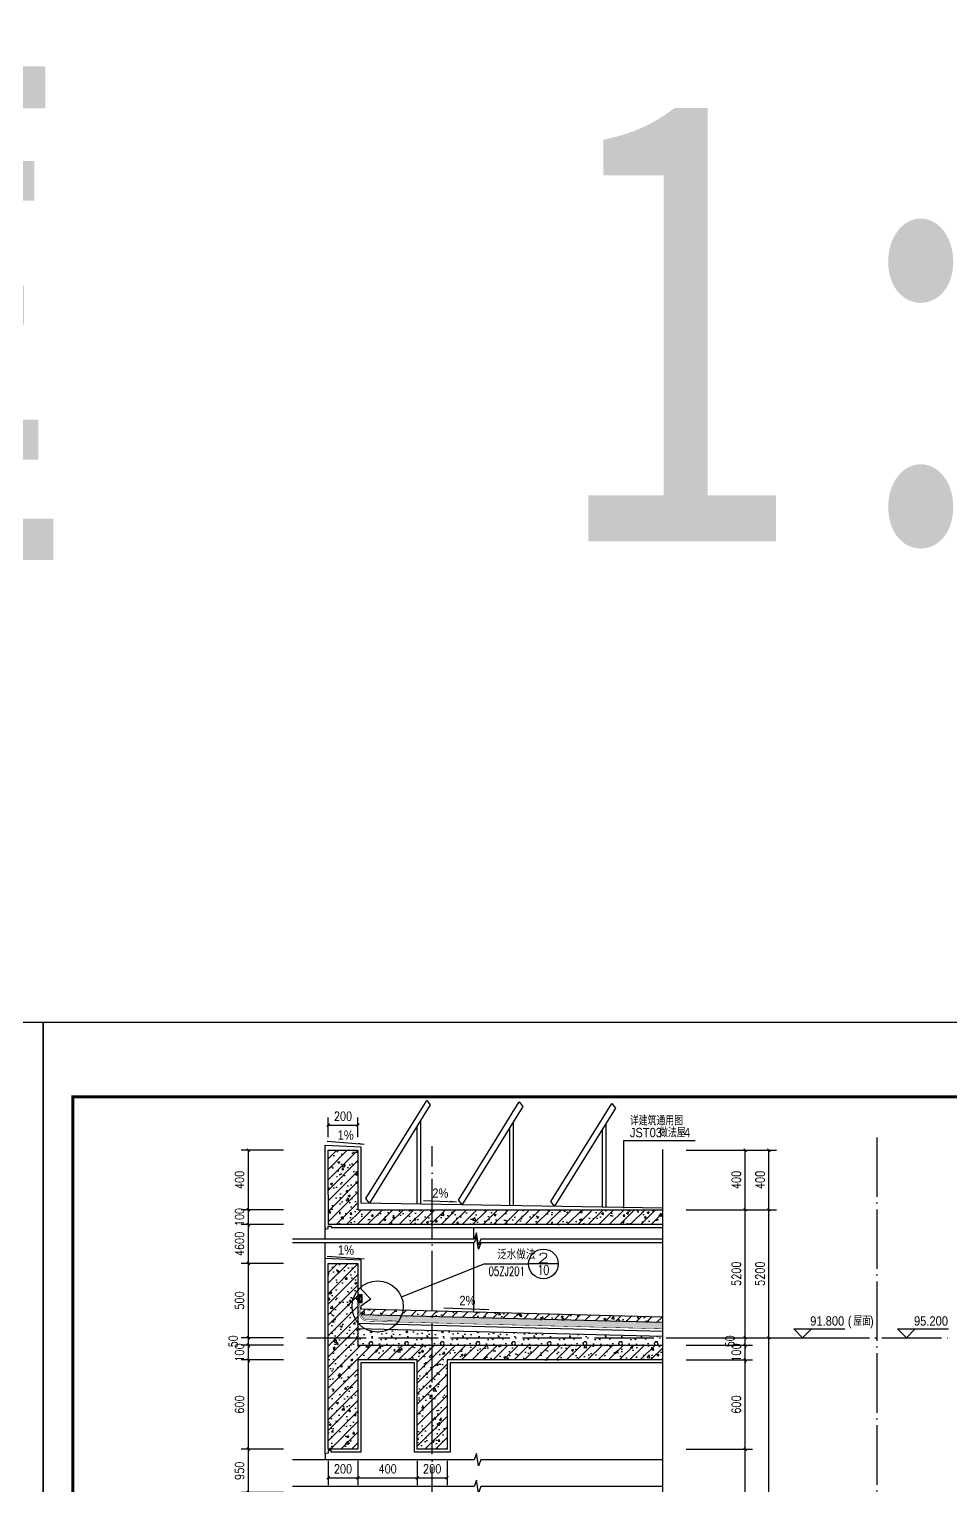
# Model space of a CAD drawing. Extents: x 718358 to 1668613, y -348838 to -159582.
# Drawn here: x 844363 to 850568, y -322968 to -313169 of the extents above; entities that cross this region are included whole.
import ezdxf
from ezdxf.enums import TextEntityAlignment as Align

# ---------------------------------------------------------------- set-up
doc = ezdxf.new("R2010")
doc.units = 0
doc.header["$LTSCALE"] = 1000
doc.linetypes.add('DASH', pattern=[0.35, 0.25, -0.1])
doc.linetypes.add('DOTE', pattern=[2.42, 2, -0.2, 0.02, -0.2])
for name, color, linetype in [('00-楼栋', 2, 'Continuous'), ('建-可见线', 7, 'Continuous'), ('建-图例填充', 251, 'Continuous'), ('建-图框', 4, 'Continuous'), ('建-墙体', 2, 'Continuous'), ('建-尺寸', 73, 'Continuous'), ('建-引出', 3, 'Continuous'), ('建-标高', 3, 'Continuous'), ('建-符号', 3, 'Continuous'), ('建-索引', 3, 'Continuous'), ('建-轮廓线', 7, 'Continuous'), ('建-轴网', 14, 'DOTE'), ('建-阳台', 5, 'Continuous'), ('立面中线', 7, 'Continuous')]:
    doc.layers.add(name, color=color, linetype=linetype)
doc.styles.add('-黑体', font='simhei.ttf', dxfattribs={"width": 0.8})
doc.styles.add('_TCH_DIM', font='gt单线西文.shx', dxfattribs={"width": 0.8, "bigfont": 'gt单线中文.shx'})
doc.styles.add('_TCH_LABEL', font='COMPLEX', dxfattribs={"bigfont": 'GBCBIG'})
doc.styles.add('DIM_FONT', font='SIMPLEX.shx', dxfattribs={"width": 0.8, "bigfont": 'GBCBIG.shx'})
doc.dimstyles.new('DIMN20', dxfattribs={"dimscale": 0.2, "dimtxt": 300, "dimasz": 100, "dimexe": 250, "dimexo": 300, "dimgap": 150, "dimtad": 1, "dimdec": 0, "dimzin": 0, "dimdsep": 46, "dimtxsty": 'DIM_FONT', "dimblk": 'ARCHTICK', "dimcen": 0.09, "dimdle": 1, "dimclrt": 7, "dimazin": 2, "dimtfac": 1, "dimtdec": 0, "dimtix": 1, "dimtmove": 2, "dimatfit": 3, "dimldrblk": 'ARCHTICK', "dimfxl": 1, "dimtolj": 1, "dimtzin": 0, "dimarcsym": 0})
pattern_1 = [(45, (-512.56, 0), (-35.355339, 35.355339), []), (50, (-512.56, 0), (143.452037, -12.550427), [15, -165]), (355, (-512.56, 0), (-27.750267, 150.438427), [12, -132]), (100.4514, (-500.6, -1.05), (115.701876, 137.887908), [12.748038, -140.228422]), (46.1842, (-512.56, 40), (213.44821, -33.103803), [22.5, -247.5]), (96.6356, (-494.77, 37.24), (186.93254, 194.823574), [19.12206, -210.3426]), (351.1842, (-512.56, 40), (186.93239, 194.82372), [18, -198]), (21, (-492.56, 30), (119.38141, -80.523778), [15, -165]), (326, (-492.56, 30), (48.663066, 145.03001), [12, -132]), (71.4514, (-482.61, 23.29), (168.044526, 64.5061), [12.748038, -140.228422]), (37.5, (-512.56, 0), (2.431971, 66.5787708), [0, -130.4, 0, -134, 0, -132.5]), (7.5, (-512.56, 0), (52.6139075, 78.8823424), [0, -76.4, 0, -127.4, 0, -50.5]), (327.5, (-557.16, 0), (106.7644872, -4.5109743), [0, -50, 0, -156, 0, -207]), (317.5, (-577.16, 0), (116.637234, 20.020996), [0, -65, 0, -103.6, 0, -147])]

# ---------------------------------------------------------------- blocks, each defined once
blk = doc.blocks.new('d')
at = {"layer": '建-可见线', "color": 1, "ltscale": 0.0001}
for p in [(463200.5, 75059.6), (463200.5, 75056)]:
    blk.add_line(p, (463148.4, 75057.8), dxfattribs=at)
at = {"layer": '建-可见线', "color": 1}
for points in [[(463190.1, 75036.7), (463190.1, 75031.7), (463220, 75031.7), (463220, 75081.7), (463190.1, 75081.7), (463190.1, 75076.7), (463215, 75076.7), (463215, 75036.7)], [(463200.5, 75063.8), (463202.3, 75063.8), (463202.3, 75051.7), (463200.5, 75051.7)]]:
    blk.add_lwpolyline(points, close=True, dxfattribs=at)
blk.add_lwpolyline([(463198.7, 75049.7, 0.414214), (463203.7, 75044.7), (463212.2, 75044.7), (463212.2, 75039.7), (463190.5, 75039.7), (463190.5, 75044.7), (463190.7, 75044.7, 0.414214), (463193.7, 75047.7), (463193.7, 75065.4, 0.414214), (463190.7, 75068.4), (463190.5, 75068.4), (463190.5, 75073.4), (463212.2, 75073.4), (463212.2, 75068.4), (463203.7, 75068.4, 0.414214), (463198.7, 75063.4)], format="xyb", close=True, dxfattribs=at)
blk = doc.blocks.new('_ArchTick')
at = {"color": 0, "linetype": 'ByBlock', "const_width": 0.4}
blk.add_lwpolyline([(-0.5, -0.5), (0.5, 0.5)], dxfattribs=at)
blk = doc.blocks.new('*D1489')
at = {"layer": 'Defpoints', "color": 0, "transparency": 16777216}
for p in [(848726.5, -322721.5), (849183.2, -322721.5), (848726.5, -324161.9)]:
    blk.add_point(p, dxfattribs=at)
at = {"layer": '建-尺寸', "color": 0, "lineweight": -2, "transparency": 16777216}
for p, q in [((848786.5, -322721.5), (849233.2, -322721.5)), ((849183.2, -324162.1), (849183.2, -322721.3)), ((848786.5, -324161.9), (849233.2, -324161.9))]:
    blk.add_line(p, q, dxfattribs=at)
at = {"layer": '建-尺寸', "color": 0, "lineweight": -2, "transparency": 16777216, "xscale": 20, "yscale": 20, "zscale": 20}
for p, rotation in [((849183.2, -322721.5), 90), ((849183.2, -324161.9), 270)]:
    blk.add_blockref('_ArchTick', p, dxfattribs=dict(at, rotation=rotation))
at = {"layer": '建-尺寸', "color": 7, "transparency": 16777216, "insert": (849123.2, -323441.7), "char_height": 60, "attachment_point": 5, "rotation": 90, "style": 'DIM_FONT'}
blk.add_mtext('\\A1;1440', dxfattribs=at)
blk = doc.blocks.new('*D1490')
at = {"layer": 'Defpoints', "color": 0, "transparency": 16777216}
for p in [(848726.5, -322121.5), (849183.2, -322121.5), (848726.5, -322721.5)]:
    blk.add_point(p, dxfattribs=at)
at = {"layer": '建-尺寸', "color": 0, "lineweight": -2, "transparency": 16777216}
for p, q in [((848786.5, -322121.5), (849233.2, -322121.5)), ((849183.2, -322721.7), (849183.2, -322121.3)), ((848786.5, -322721.5), (849233.2, -322721.5))]:
    blk.add_line(p, q, dxfattribs=at)
at = {"layer": '建-尺寸', "color": 0, "lineweight": -2, "transparency": 16777216, "xscale": 20, "yscale": 20, "zscale": 20}
for p, rotation in [((849183.2, -322121.5), 90), ((849183.2, -322721.5), 270)]:
    blk.add_blockref('_ArchTick', p, dxfattribs=dict(at, rotation=rotation))
at = {"layer": '建-尺寸', "color": 7, "transparency": 16777216, "insert": (849123.2, -322421.5), "char_height": 60, "attachment_point": 5, "rotation": 90, "style": 'DIM_FONT'}
blk.add_mtext('\\A1;600', dxfattribs=at)
blk = doc.blocks.new('*D1491')
at = {"layer": 'Defpoints', "color": 0, "transparency": 16777216}
for p in [(848726.5, -322021.5), (849183.2, -322021.5), (848726.5, -322121.5)]:
    blk.add_point(p, dxfattribs=at)
at = {"layer": '建-尺寸', "color": 0, "lineweight": -2, "transparency": 16777216}
for p, q in [((848786.5, -322021.5), (849233.2, -322021.5)), ((849183.2, -322021.5), (849183.2, -322001.5)), ((849183.2, -322121.5), (849183.2, -322021.5)), ((848786.5, -322121.5), (849233.2, -322121.5)), ((849183.2, -322121.5), (849183.2, -322141.5))]:
    blk.add_line(p, q, dxfattribs=at)
at = {"layer": '建-尺寸', "color": 0, "lineweight": -2, "transparency": 16777216, "xscale": 20, "yscale": 20, "zscale": 20}
for p, rotation in [((849183.2, -322021.5), 270), ((849183.2, -322121.5), 90)]:
    blk.add_blockref('_ArchTick', p, dxfattribs=dict(at, rotation=rotation))
at = {"layer": '建-尺寸', "color": 7, "transparency": 16777216, "insert": (849123.2, -322071.5), "char_height": 60, "attachment_point": 5, "rotation": 90, "style": 'DIM_FONT'}
blk.add_mtext('\\A1;100', dxfattribs=at)
blk = doc.blocks.new('*D1492')
at = {"layer": 'Defpoints', "color": 0, "transparency": 16777216}
for p in [(848726.5, -321971.5), (848726.5, -322021.5), (849183.2, -321971.5)]:
    blk.add_point(p, dxfattribs=at)
at = {"layer": '建-尺寸', "color": 0, "lineweight": -2, "transparency": 16777216}
for p, q in [((848786.5, -321971.5), (849233.2, -321971.5)), ((848786.5, -322021.5), (849233.2, -322021.5)), ((849183.2, -321971.5), (849183.2, -321951.5)), ((849183.2, -322021.5), (849183.2, -321971.5)), ((849183.2, -322021.5), (849183.2, -322041.5))]:
    blk.add_line(p, q, dxfattribs=at)
at = {"layer": '建-尺寸', "color": 0, "lineweight": -2, "transparency": 16777216, "xscale": 20, "yscale": 20, "zscale": 20}
for p, rotation in [((849183.2, -321971.5), 270), ((849183.2, -322021.5), 90)]:
    blk.add_blockref('_ArchTick', p, dxfattribs=dict(at, rotation=rotation))
at = {"layer": '建-尺寸', "color": 7, "transparency": 16777216, "insert": (849080.2, -321996.5), "char_height": 60, "attachment_point": 5, "rotation": 90, "style": 'DIM_FONT'}
blk.add_mtext('\\A1;50', dxfattribs=at)
blk = doc.blocks.new('*D1493')
at = {"layer": 'Defpoints', "color": 0, "transparency": 16777216}
for p in [(848726.5, -321110.4), (849183.2, -321110.4), (848726.5, -321971.5)]:
    blk.add_point(p, dxfattribs=at)
at = {"layer": '建-尺寸', "color": 0, "lineweight": -2, "transparency": 16777216}
for p, q in [((848786.5, -321110.4), (849233.2, -321110.4)), ((849183.2, -321971.7), (849183.2, -321110.2)), ((848786.5, -321971.5), (849233.2, -321971.5))]:
    blk.add_line(p, q, dxfattribs=at)
at = {"layer": '建-尺寸', "color": 0, "lineweight": -2, "transparency": 16777216, "xscale": 20, "yscale": 20, "zscale": 20}
for p, rotation in [((849183.2, -321110.4), 90), ((849183.2, -321971.5), 270)]:
    blk.add_blockref('_ArchTick', p, dxfattribs=dict(at, rotation=rotation))
at = {"layer": '建-尺寸', "color": 7, "transparency": 16777216, "insert": (849123.2, -321541), "char_height": 60, "attachment_point": 5, "rotation": 90, "style": 'DIM_FONT'}
blk.add_mtext('\\A1;5200', dxfattribs=at)
blk = doc.blocks.new('*D1494')
at = {"layer": 'Defpoints', "color": 0, "transparency": 16777216}
for p in [(848726.5, -320710.4), (849183.2, -320710.4), (848726.5, -321110.4)]:
    blk.add_point(p, dxfattribs=at)
at = {"layer": '建-尺寸', "color": 0, "lineweight": -2, "transparency": 16777216}
for p, q in [((848786.5, -320710.4), (849233.2, -320710.4)), ((849183.2, -321110.6), (849183.2, -320710.2)), ((848786.5, -321110.4), (849233.2, -321110.4))]:
    blk.add_line(p, q, dxfattribs=at)
at = {"layer": '建-尺寸', "color": 0, "lineweight": -2, "transparency": 16777216, "xscale": 20, "yscale": 20, "zscale": 20}
for p, rotation in [((849183.2, -320710.4), 90), ((849183.2, -321110.4), 270)]:
    blk.add_blockref('_ArchTick', p, dxfattribs=dict(at, rotation=rotation))
at = {"layer": '建-尺寸', "color": 7, "transparency": 16777216, "insert": (849123.2, -320910.4), "char_height": 60, "attachment_point": 5, "rotation": 90, "style": 'DIM_FONT'}
blk.add_mtext('\\A1;400', dxfattribs=at)
blk = doc.blocks.new('*D1496')
at = {"layer": 'Defpoints', "color": 0, "transparency": 16777216}
for p in [(848726.5, -321971.5), (849343.2, -321971.5), (848726.5, -328761.9)]:
    blk.add_point(p, dxfattribs=at)
at = {"layer": '建-尺寸', "color": 0, "lineweight": -2, "transparency": 16777216}
for p, q in [((848786.5, -321971.5), (849393.2, -321971.5)), ((849343.2, -328762.1), (849343.2, -321971.3)), ((848786.5, -328761.9), (849393.2, -328761.9))]:
    blk.add_line(p, q, dxfattribs=at)
at = {"layer": '建-尺寸', "color": 0, "lineweight": -2, "transparency": 16777216, "xscale": 20, "yscale": 20, "zscale": 20}
for p, rotation in [((849343.2, -321971.5), 90), ((849343.2, -328761.9), 270)]:
    blk.add_blockref('_ArchTick', p, dxfattribs=dict(at, rotation=rotation))
at = {"layer": '建-尺寸', "color": 7, "transparency": 16777216, "insert": (849283.2, -325366.7), "char_height": 60, "attachment_point": 5, "rotation": 90, "style": 'DIM_FONT'}
blk.add_mtext('\\A1;6790', dxfattribs=at)
blk = doc.blocks.new('*D1497')
at = {"layer": 'Defpoints', "color": 0, "transparency": 16777216}
for p in [(848726.5, -321110.4), (849343.2, -321110.4), (848726.5, -321971.5)]:
    blk.add_point(p, dxfattribs=at)
at = {"layer": '建-尺寸', "color": 0, "lineweight": -2, "transparency": 16777216}
for p, q in [((848786.5, -321110.4), (849393.2, -321110.4)), ((849343.2, -321971.7), (849343.2, -321110.2)), ((848786.5, -321971.5), (849393.2, -321971.5))]:
    blk.add_line(p, q, dxfattribs=at)
at = {"layer": '建-尺寸', "color": 0, "lineweight": -2, "transparency": 16777216, "xscale": 20, "yscale": 20, "zscale": 20}
for p, rotation in [((849343.2, -321110.4), 90), ((849343.2, -321971.5), 270)]:
    blk.add_blockref('_ArchTick', p, dxfattribs=dict(at, rotation=rotation))
at = {"layer": '建-尺寸', "color": 7, "transparency": 16777216, "insert": (849283.2, -321541), "char_height": 60, "attachment_point": 5, "rotation": 90, "style": 'DIM_FONT'}
blk.add_mtext('\\A1;5200', dxfattribs=at)
blk = doc.blocks.new('*D1498')
at = {"layer": 'Defpoints', "color": 0, "transparency": 16777216}
for p in [(848726.5, -320710.4), (849343.2, -320710.4), (848726.5, -321110.4)]:
    blk.add_point(p, dxfattribs=at)
at = {"layer": '建-尺寸', "color": 0, "lineweight": -2, "transparency": 16777216}
for p, q in [((848786.5, -320710.4), (849393.2, -320710.4)), ((849343.2, -321110.6), (849343.2, -320710.2)), ((848786.5, -321110.4), (849393.2, -321110.4))]:
    blk.add_line(p, q, dxfattribs=at)
at = {"layer": '建-尺寸', "color": 0, "lineweight": -2, "transparency": 16777216, "xscale": 20, "yscale": 20, "zscale": 20}
for p, rotation in [((849343.2, -320710.4), 90), ((849343.2, -321110.4), 270)]:
    blk.add_blockref('_ArchTick', p, dxfattribs=dict(at, rotation=rotation))
at = {"layer": '建-尺寸', "color": 7, "transparency": 16777216, "insert": (849283.2, -320910.4), "char_height": 60, "attachment_point": 5, "rotation": 90, "style": 'DIM_FONT'}
blk.add_mtext('\\A1;400', dxfattribs=at)
blk = doc.blocks.new('*D1528')
at = {"layer": 'Defpoints', "color": 0, "transparency": 16777216}
for p in [(845839.7, -322721.5), (846136.4, -322721.5), (846136.4, -323012)]:
    blk.add_point(p, dxfattribs=at)
at = {"layer": '建-尺寸', "color": 0, "lineweight": -2, "transparency": 16777216}
for p, q in [((846076.4, -322721.5), (845789.7, -322721.5)), ((845839.7, -323012.2), (845839.7, -322721.3)), ((846076.4, -323012), (845789.7, -323012))]:
    blk.add_line(p, q, dxfattribs=at)
at = {"layer": '建-尺寸', "color": 0, "lineweight": -2, "transparency": 16777216, "xscale": 20, "yscale": 20, "zscale": 20}
for p, rotation in [((845839.7, -322721.5), 90), ((845839.7, -323012), 270)]:
    blk.add_blockref('_ArchTick', p, dxfattribs=dict(at, rotation=rotation))
at = {"layer": '建-尺寸', "color": 7, "transparency": 16777216, "insert": (845779.7, -322866.7), "char_height": 60, "attachment_point": 5, "rotation": 90, "style": 'DIM_FONT'}
blk.add_mtext('\\A1;950', dxfattribs=at)
blk = doc.blocks.new('*D1529')
at = {"layer": 'Defpoints', "color": 0, "transparency": 16777216}
for p in [(845839.7, -322121.5), (846136.4, -322121.5), (846136.4, -322721.5)]:
    blk.add_point(p, dxfattribs=at)
at = {"layer": '建-尺寸', "color": 0, "lineweight": -2, "transparency": 16777216}
for p, q in [((846076.4, -322121.5), (845789.7, -322121.5)), ((845839.7, -322721.7), (845839.7, -322121.3)), ((846076.4, -322721.5), (845789.7, -322721.5))]:
    blk.add_line(p, q, dxfattribs=at)
at = {"layer": '建-尺寸', "color": 0, "lineweight": -2, "transparency": 16777216, "xscale": 20, "yscale": 20, "zscale": 20}
for p, rotation in [((845839.7, -322121.5), 90), ((845839.7, -322721.5), 270)]:
    blk.add_blockref('_ArchTick', p, dxfattribs=dict(at, rotation=rotation))
at = {"layer": '建-尺寸', "color": 7, "transparency": 16777216, "insert": (845779.7, -322421.5), "char_height": 60, "attachment_point": 5, "rotation": 90, "style": 'DIM_FONT'}
blk.add_mtext('\\A1;600', dxfattribs=at)
blk = doc.blocks.new('*D1530')
at = {"layer": 'Defpoints', "color": 0, "transparency": 16777216}
for p in [(845839.7, -322021.5), (846136.4, -322021.5), (846136.4, -322121.5)]:
    blk.add_point(p, dxfattribs=at)
at = {"layer": '建-尺寸', "color": 0, "lineweight": -2, "transparency": 16777216}
for p, q in [((846076.4, -322021.5), (845789.7, -322021.5)), ((845839.7, -322021.5), (845839.7, -322001.5)), ((845839.7, -322121.5), (845839.7, -322021.5)), ((846076.4, -322121.5), (845789.7, -322121.5)), ((845839.7, -322121.5), (845839.7, -322141.5))]:
    blk.add_line(p, q, dxfattribs=at)
at = {"layer": '建-尺寸', "color": 0, "lineweight": -2, "transparency": 16777216, "xscale": 20, "yscale": 20, "zscale": 20}
for p, rotation in [((845839.7, -322021.5), 270), ((845839.7, -322121.5), 90)]:
    blk.add_blockref('_ArchTick', p, dxfattribs=dict(at, rotation=rotation))
at = {"layer": '建-尺寸', "color": 7, "transparency": 16777216, "insert": (845779.7, -322071.5), "char_height": 60, "attachment_point": 5, "rotation": 90, "style": 'DIM_FONT'}
blk.add_mtext('\\A1;100', dxfattribs=at)
blk = doc.blocks.new('*D1531')
at = {"layer": 'Defpoints', "color": 0, "transparency": 16777216}
for p in [(845839.7, -321971.5), (846136.4, -321971.5), (846136.4, -322021.5)]:
    blk.add_point(p, dxfattribs=at)
at = {"layer": '建-尺寸', "color": 0, "lineweight": -2, "transparency": 16777216}
for p, q in [((846076.4, -321971.5), (845789.7, -321971.5)), ((846076.4, -322021.5), (845789.7, -322021.5)), ((845839.7, -321971.5), (845839.7, -321951.5)), ((845839.7, -322021.5), (845839.7, -321971.5)), ((845839.7, -322021.5), (845839.7, -322041.5))]:
    blk.add_line(p, q, dxfattribs=at)
at = {"layer": '建-尺寸', "color": 0, "lineweight": -2, "transparency": 16777216, "xscale": 20, "yscale": 20, "zscale": 20}
for p, rotation in [((845839.7, -321971.5), 270), ((845839.7, -322021.5), 90)]:
    blk.add_blockref('_ArchTick', p, dxfattribs=dict(at, rotation=rotation))
at = {"layer": '建-尺寸', "color": 7, "transparency": 16777216, "insert": (845736.7, -321996.5), "char_height": 60, "attachment_point": 5, "rotation": 90, "style": 'DIM_FONT'}
blk.add_mtext('\\A1;50', dxfattribs=at)
blk = doc.blocks.new('*D1532')
at = {"layer": 'Defpoints', "color": 0, "transparency": 16777216}
for p in [(845839.7, -321471.5), (846136.4, -321471.5), (846136.4, -321971.5)]:
    blk.add_point(p, dxfattribs=at)
at = {"layer": '建-尺寸', "color": 0, "lineweight": -2, "transparency": 16777216}
for p, q in [((846076.4, -321471.5), (845789.7, -321471.5)), ((845839.7, -321971.7), (845839.7, -321471.3)), ((846076.4, -321971.5), (845789.7, -321971.5))]:
    blk.add_line(p, q, dxfattribs=at)
at = {"layer": '建-尺寸', "color": 0, "lineweight": -2, "transparency": 16777216, "xscale": 20, "yscale": 20, "zscale": 20}
for p, rotation in [((845839.7, -321471.5), 90), ((845839.7, -321971.5), 270)]:
    blk.add_blockref('_ArchTick', p, dxfattribs=dict(at, rotation=rotation))
at = {"layer": '建-尺寸', "color": 7, "transparency": 16777216, "insert": (845779.7, -321721.5), "char_height": 60, "attachment_point": 5, "rotation": 90, "style": 'DIM_FONT'}
blk.add_mtext('\\A1;500', dxfattribs=at)
blk = doc.blocks.new('*D1533')
at = {"layer": 'Defpoints', "color": 0, "transparency": 16777216}
for p in [(845839.7, -321210.4), (846136.4, -321210.4), (846136.4, -321471.5)]:
    blk.add_point(p, dxfattribs=at)
at = {"layer": '建-尺寸', "color": 0, "lineweight": -2, "transparency": 16777216}
for p, q in [((846076.4, -321210.4), (845789.7, -321210.4)), ((845839.7, -321471.7), (845839.7, -321210.2)), ((846076.4, -321471.5), (845789.7, -321471.5))]:
    blk.add_line(p, q, dxfattribs=at)
at = {"layer": '建-尺寸', "color": 0, "lineweight": -2, "transparency": 16777216, "xscale": 20, "yscale": 20, "zscale": 20}
for p, rotation in [((845839.7, -321210.4), 90), ((845839.7, -321471.5), 270)]:
    blk.add_blockref('_ArchTick', p, dxfattribs=dict(at, rotation=rotation))
at = {"layer": '建-尺寸', "color": 7, "transparency": 16777216, "insert": (845779.7, -321341), "char_height": 60, "attachment_point": 5, "rotation": 90, "style": 'DIM_FONT'}
blk.add_mtext('\\A1;4600', dxfattribs=at)
blk = doc.blocks.new('*D1534')
at = {"layer": 'Defpoints', "color": 0, "transparency": 16777216}
for p in [(845839.7, -321110.4), (846136.4, -321110.4), (846136.4, -321210.4)]:
    blk.add_point(p, dxfattribs=at)
at = {"layer": '建-尺寸', "color": 0, "lineweight": -2, "transparency": 16777216}
for p, q in [((846076.4, -321110.4), (845789.7, -321110.4)), ((845839.7, -321110.4), (845839.7, -321090.4)), ((845839.7, -321210.4), (845839.7, -321110.4)), ((846076.4, -321210.4), (845789.7, -321210.4)), ((845839.7, -321210.4), (845839.7, -321230.4))]:
    blk.add_line(p, q, dxfattribs=at)
at = {"layer": '建-尺寸', "color": 0, "lineweight": -2, "transparency": 16777216, "xscale": 20, "yscale": 20, "zscale": 20}
for p, rotation in [((845839.7, -321110.4), 270), ((845839.7, -321210.4), 90)]:
    blk.add_blockref('_ArchTick', p, dxfattribs=dict(at, rotation=rotation))
at = {"layer": '建-尺寸', "color": 7, "transparency": 16777216, "insert": (845779.7, -321160.4), "char_height": 60, "attachment_point": 5, "rotation": 90, "style": 'DIM_FONT'}
blk.add_mtext('\\A1;100', dxfattribs=at)
blk = doc.blocks.new('*D1535')
at = {"layer": 'Defpoints', "color": 0, "transparency": 16777216}
for p in [(845839.7, -320710.4), (846136.4, -320710.4), (846136.4, -321110.4)]:
    blk.add_point(p, dxfattribs=at)
at = {"layer": '建-尺寸', "color": 0, "lineweight": -2, "transparency": 16777216}
for p, q in [((846076.4, -320710.4), (845789.7, -320710.4)), ((845839.7, -321110.6), (845839.7, -320710.2)), ((846076.4, -321110.4), (845789.7, -321110.4))]:
    blk.add_line(p, q, dxfattribs=at)
at = {"layer": '建-尺寸', "color": 0, "lineweight": -2, "transparency": 16777216, "xscale": 20, "yscale": 20, "zscale": 20}
for p, rotation in [((845839.7, -320710.4), 90), ((845839.7, -321110.4), 270)]:
    blk.add_blockref('_ArchTick', p, dxfattribs=dict(at, rotation=rotation))
at = {"layer": '建-尺寸', "color": 7, "transparency": 16777216, "insert": (845779.7, -320910.4), "char_height": 60, "attachment_point": 5, "rotation": 90, "style": 'DIM_FONT'}
blk.add_mtext('\\A1;400', dxfattribs=at)
blk = doc.blocks.new('*D1655')
at = {"layer": 'Defpoints', "color": 0, "transparency": 16777216}
for p in [(846376.3, -322738.9), (846576.3, -322738.9), (846576.3, -322914)]:
    blk.add_point(p, dxfattribs=at)
at = {"layer": '建-尺寸', "color": 0, "lineweight": -2, "transparency": 16777216}
for p, q in [((846376.3, -322798.9), (846376.3, -322964)), ((846576.3, -322798.9), (846576.3, -322964)), ((846376.1, -322914), (846576.5, -322914))]:
    blk.add_line(p, q, dxfattribs=at)
at = {"layer": '建-尺寸', "color": 0, "lineweight": -2, "transparency": 16777216, "xscale": 20, "yscale": 20, "zscale": 20, "rotation": 180}
blk.add_blockref('_ArchTick', (846376.3, -322914), dxfattribs=at)
at = {"layer": '建-尺寸', "color": 0, "lineweight": -2, "transparency": 16777216, "xscale": 20, "yscale": 20, "zscale": 20}
blk.add_blockref('_ArchTick', (846576.3, -322914), dxfattribs=at)
at = {"layer": '建-尺寸', "color": 7, "transparency": 16777216, "insert": (846476.3, -322854), "char_height": 60, "attachment_point": 5, "style": 'DIM_FONT'}
blk.add_mtext('\\A1;200', dxfattribs=at)
blk = doc.blocks.new('*D1656')
at = {"layer": 'Defpoints', "color": 0, "transparency": 16777216}
for p in [(846576.3, -322738.9), (846976.3, -322738.9), (846976.3, -322914)]:
    blk.add_point(p, dxfattribs=at)
at = {"layer": '建-尺寸', "color": 0, "lineweight": -2, "transparency": 16777216}
for p, q in [((846576.3, -322798.9), (846576.3, -322964)), ((846976.3, -322798.9), (846976.3, -322964)), ((846576.1, -322914), (846976.5, -322914))]:
    blk.add_line(p, q, dxfattribs=at)
at = {"layer": '建-尺寸', "color": 0, "lineweight": -2, "transparency": 16777216, "xscale": 20, "yscale": 20, "zscale": 20, "rotation": 180}
blk.add_blockref('_ArchTick', (846576.3, -322914), dxfattribs=at)
at = {"layer": '建-尺寸', "color": 0, "lineweight": -2, "transparency": 16777216, "xscale": 20, "yscale": 20, "zscale": 20}
blk.add_blockref('_ArchTick', (846976.3, -322914), dxfattribs=at)
at = {"layer": '建-尺寸', "color": 7, "transparency": 16777216, "insert": (846776.3, -322854), "char_height": 60, "attachment_point": 5, "style": 'DIM_FONT'}
blk.add_mtext('\\A1;400', dxfattribs=at)
blk = doc.blocks.new('*D1657')
at = {"layer": 'Defpoints', "color": 0, "transparency": 16777216}
for p in [(846976.3, -322738.9), (847176.3, -322738.9), (847176.3, -322914)]:
    blk.add_point(p, dxfattribs=at)
at = {"layer": '建-尺寸', "color": 0, "lineweight": -2, "transparency": 16777216}
for p, q in [((846976.3, -322798.9), (846976.3, -322964)), ((847176.3, -322798.9), (847176.3, -322964)), ((846976.1, -322914), (847176.5, -322914))]:
    blk.add_line(p, q, dxfattribs=at)
at = {"layer": '建-尺寸', "color": 0, "lineweight": -2, "transparency": 16777216, "xscale": 20, "yscale": 20, "zscale": 20, "rotation": 180}
blk.add_blockref('_ArchTick', (846976.3, -322914), dxfattribs=at)
at = {"layer": '建-尺寸', "color": 0, "lineweight": -2, "transparency": 16777216, "xscale": 20, "yscale": 20, "zscale": 20}
blk.add_blockref('_ArchTick', (847176.3, -322914), dxfattribs=at)
at = {"layer": '建-尺寸', "color": 7, "transparency": 16777216, "insert": (847076.3, -322854), "char_height": 60, "attachment_point": 5, "style": 'DIM_FONT'}
blk.add_mtext('\\A1;200', dxfattribs=at)
blk = doc.blocks.new('*D2909')
at = {"layer": 'Defpoints', "color": 0, "transparency": 16777216}
for p in [(846576.3, -320541.2), (846376.3, -320681.7), (846576.3, -320681.7)]:
    blk.add_point(p, dxfattribs=at)
at = {"layer": '建-尺寸', "color": 0, "lineweight": -2, "transparency": 16777216}
for p, q in [((846376.1, -320541.2), (846576.5, -320541.2)), ((846376.3, -320621.7), (846376.3, -320491.2)), ((846576.3, -320621.7), (846576.3, -320491.2))]:
    blk.add_line(p, q, dxfattribs=at)
at = {"layer": '建-尺寸', "color": 0, "lineweight": -2, "transparency": 16777216, "xscale": 20, "yscale": 20, "zscale": 20, "rotation": 180}
blk.add_blockref('_ArchTick', (846376.3, -320541.2), dxfattribs=at)
at = {"layer": '建-尺寸', "color": 0, "lineweight": -2, "transparency": 16777216, "xscale": 20, "yscale": 20, "zscale": 20}
blk.add_blockref('_ArchTick', (846576.3, -320541.2), dxfattribs=at)
at = {"layer": '建-尺寸', "color": 7, "transparency": 16777216, "insert": (846476.3, -320481.2), "char_height": 60, "attachment_point": 5, "style": 'DIM_FONT'}
blk.add_mtext('\\A1;200', dxfattribs=at)

msp = doc.modelspace()

# ---------------------------------------------------------------- hatches: boundary and pattern name
at = {"layer": '建-图例填充'}
h = msp.add_hatch(dxfattribs=at)
h.set_pattern_fill('钢筋混凝土', color=256, scale=20, style=0)
h.set_pattern_definition([(45, (-512.56, -153.23), (-35.355339, 35.355339), []), (50, (-512.56, -153.23), (143.452037, -12.550427), [15, -165]), (355, (-512.56, -153.23), (-27.750267, 150.438427), [12, -132]), (100.4514, (-500.6, -154.28), (115.701876, 137.887908), [12.748038, -140.228422]), (46.1842, (-512.56, -113.23), (213.44821, -33.103803), [22.5, -247.5]), (96.6356, (-494.77, -116), (186.93254, 194.823574), [19.12206, -210.3426]), (351.1842, (-512.56, -113.23), (186.93239, 194.82372), [18, -198]), (21, (-492.56, -123.23), (119.38141, -80.523778), [15, -165]), (326, (-492.56, -123.23), (48.663066, 145.03001), [12, -132]), (71.4514, (-482.61, -129.94), (168.044526, 64.5061), [12.748038, -140.228422]), (37.5, (-512.56, -153.23), (2.431971, 66.5787708), [0, -130.4, 0, -134, 0, -132.5]), (7.5, (-512.56, -153.23), (52.6139075, 78.8823424), [0, -76.4, 0, -127.4, 0, -50.5]), (327.5, (-557.16, -153.23), (106.7644872, -4.5109743), [0, -50, 0, -156, 0, -207]), (317.5, (-577.16, -153.23), (116.637234, 20.020996), [0, -65, 0, -103.6, 0, -147])])
h.paths.add_polyline_path([(848626.5, -321210.4), (848626.5, -321110.4), (846576.3, -321110.4), (846576.3, -320710.4), (846376.3, -320710.4), (846376.3, -321010.4), (846376.3, -321210.4)])
h = msp.add_hatch(dxfattribs=at)
h.set_pattern_fill('钢筋混凝土', color=256, scale=20, style=0)
h.set_pattern_definition(pattern_1)
h.paths.add_polyline_path([(846376.3, -322721.5), (846576.3, -322721.5), (846576.3, -322121.5), (846976.3, -322121.5), (846976.3, -322721.5), (847176.3, -322721.5), (847176.3, -322121.5), (848626.5, -322121.5), (848626.5, -322021.5), (846576.3, -322021.5), (846576.3, -321709.5), (846534.6, -321708.1), (846576.3, -321706.6), (846576.3, -321571.5), (846576.3, -321471.5), (846376.3, -321471.5)])
h = msp.add_hatch(dxfattribs=at)
h.set_pattern_fill('钢筋混凝土', color=256, scale=20, style=0)
h.set_pattern_definition(pattern_1)
h.paths.add_polyline_path([(846596.3, -321778.2), (846592.3, -321778.2), (846592.3, -321792.7, 0.122557), (846595.9, -321818.2), (848626.5, -321870.4), (848626.5, -321830.4)])
h = msp.add_hatch(dxfattribs=at)
h.set_pattern_fill('HONEY', color=256, scale=10, style=0)
h.set_pattern_definition([(0, (-512.56, 0), (23.8125, 13.74815), [15.875, -31.75]), (120, (-512.56, 0), (-23.81249716, 13.74815493), [15.875, -31.75]), (60, (-512.56, 0), (2.84e-06, 27.49630493), [-31.75, 15.875])])
h.paths.add_polyline_path([(848626.5, -321911.9), (848626.5, -321870.4), (846595.9, -321818.2, 0.283827), (846641, -321851.4), (846826.2, -321855.6), (846846.1, -321866.1)])
h = msp.add_hatch(dxfattribs=at)
h.set_pattern_fill('加气混凝土', color=256, scale=20, style=0)
h.set_pattern_definition([(0, (-441.76, -73.2), (120, 240), [0, -240]), (0, (-582.16, -105.6), (120, 240), [0, -240]), (0, (-504.16, -108), (120, 240), [0, -240]), (0, (-418.96, -37.2), (120, 240), [0, -240]), (0, (-518.56, -120), (120, 240), [0, -240]), (0, (-394.96, 114), (120, 240), [0, -240]), (0, (-468.16, 94.8), (120, 240), [0, -240]), (0, (-429.76, 64.8), (120, 240), [0, -240]), (0, (-625.36, 60), (120, 240), [0, -240]), (0, (-507.76, 49.2), (120, 240), [0, -240]), (0, (-553.36, -12), (120, 240), [0, -240]), (0, (-550.96, -102), (120, 240), [0, -240]), (0, (-460.96, -111.6), (120, 240), [0, -240]), (0, (-394.96, -6), (120, 240), [0, -240]), (0, (-619.36, -43.2), (120, 240), [0, -240]), (0, (-598.96, -2.4), (120, 240), [0, -240]), (0, (-505.36, -19.2), (120, 240), [0, -240]), (0, (-538.96, -54), (120, 240), [0, -240]), (0, (-558.16, 25.2), (120, 240), [0, -240]), (0, (-528.16, 115.2), (120, 240), [0, -240]), (0, (-609.76, -93.6), (120, 240), [0, -240]), (0, (-477.76, 66), (120, 240), [0, -240]), (0, (-589.36, 69.6), (120, 240), [0, -240]), (0, (-608.56, 100.8), (120, 240), [0, -240]), (130.601294, (-409.702, 38.857), (-599.99999337, 720.00000315), [10.53662, -4414.8444]), (18.434949, (-426.845, 43.43), (599.9999978, 239.9999982), [10.842096, -1507.05116]), (90, (-426.85, 33.14), (120, 240), [10.285714, -469.71426]), (161.565051, (-416.56, 29.714), (-600.000003, 239.9999821), [10.842096, -1507.05116]), (53.130102, (-416.56, 29.714), (120.0000002, 240), [11.42857, -1188.5714]), (135, (-407.42, -92.57), (-120.0000145, 239.999984), [9.697464, -669.12504]), (45, (-421.13, -92.57), (119.999999, 239.999999), [9.697464, -669.12504]), (135, (-414.27, -99.43), (-120.0000145, 239.999984), [9.697464, -669.12504]), (45, (-414.27, -99.43), (119.999999, 239.999999), [9.697464, -669.12504]), (116.56505, (-522.85, 68.57), (-2e-05, 479.999987), [12.77753, -255.5506]), (180, (-528.56, 80), (-120, 240), [13.714286, -226.2857]), (63.43495, (-547.99, 68.57), (1e-06, 480), [12.77753, -255.5506]), (116.56505, (-542.27, 57.14), (-2e-05, 479.999987), [12.77753, -255.5506]), (0, (-542.27, 57.14), (120, 240), [13.714286, -226.2857]), (63.43495, (-528.56, 57.14), (1e-06, 480), [12.77753, -255.5506]), (107.102728, (-432.56, -12.571), (-359.99998624, 1200.00000194), [15.54454, -6513.161]), (143.972626, (-437.131, 2.286), (-2279.9999711, 1679.9999981), [15.54454, -3248.808]), (180, (-449.7, 11.43), (-120, 240), [14.85714, -225.14284]), (36.0273733, (-477.131, 2.286), (2279.99998315, 1679.9999819), [15.54454, -3248.808]), (71.565051, (-481.702, -11.43), (360.0000018, 1199.999998), [14.456126, -1503.43712]), (107.102728, (-477.131, -26.286), (-359.99998624, 1200.00000194), [15.54454, -6513.161]), (143.972626, (-464.56, -35.429), (-2279.9999711, 1679.9999981), [15.54454, -3248.808]), (0, (-464.56, -35.43), (120, 240), [14.85714, -225.14284]), (36.0273733, (-449.702, -35.429), (2279.99998315, 1679.9999819), [15.54454, -3248.808]), (71.565051, (-437.13, -26.286), (360.0000018, 1199.999998), [14.456126, -1503.43712]), (150.255118, (-430.274, 99.43), (-360.0000009, 239.999997), [9.21401, -1925.72784]), (90, (-438.27, 94.86), (120, 240), [9.14286, -470.8571]), (29.7448813, (-438.274, 94.857), (360.0000002, 239.9999989), [9.21401, -1925.72784]), (116.56505, (-486.27, -70.86), (-2e-05, 479.999987), [12.77753, -255.5506]), (168.690067, (-491.988, -59.429), (-1080.0000008, 239.999994), [11.6549, -2435.8742]), (41.1859251, (-512.56, -65.143), (2999.99998182, 2639.99997692), [12.14874, -5090.3208]), (90, (-512.56, -76.57), (120, 240), [11.42857, -468.5714]), (138.814074, (-503.417, -84.571), (-2999.99994668, 2640.00001681), [12.14874, -5090.3208]), (16.6992442, (-503.417, -84.571), (3959.9999702, 1199.99998743), [11.93178, -4999.415]), (60.9453959, (-491.988, -81.143), (119.99999968, 239.99999788), [11.766434, -4930.1358]), (109.983106, (-586.845, 29.714), (-600.00000226, 1679.99999555), [13.3768, -5604.879]), (155.556045, (-591.417, 42.286), (-1560.00000595, 719.99998504), [13.809194, -5786.0526]), (24.4439547, (-616.56, 42.286), (1560.00000078, 719.99999654), [13.809194, -5786.0526]), (70.0168934, (-621.131, 29.714), (600.00000181, 1679.99999583), [13.3768, -5604.879]), (109.983106, (-616.56, 17.143), (-600.00000226, 1679.99999555), [13.3768, -5604.879]), (160.016893, (-603.988, 12.571), (-600.00000035, 239.99998907), [13.3768, -2795.751]), (19.9831065, (-603.988, 12.571), (599.9999967, 239.9999996), [13.3768, -2795.751]), (70.0168934, (-591.417, 17.143), (600.00000181, 1679.99999583), [13.3768, -5604.879]), (122.005383, (-497.702, 8), (-120.0000161, 239.99998775), [10.78169, -2253.3736]), (18.434949, (-513.702, 13.714), (599.9999978, 239.9999982), [10.842096, -1507.05116]), (90, (-513.7, 3.43), (120, 240), [10.285714, -469.71426]), (161.565051, (-503.417, 0), (-600.000003, 239.9999821), [10.842096, -1507.05116]), (54.4623222, (-503.417, 0), (839.99999878, 1199.9999982), [9.83123, -4119.2846]), (116.56505, (-567.42, -50.29), (-2e-05, 479.999987), [12.77753, -255.5506]), (180, (-573.13, -38.86), (-120, 240), [12.57143, -227.42856]), (59.0362434, (-592.56, -50.286), (120.0000004, 239.99999884), [13.32789, -2785.5288]), (120.963756, (-585.702, -61.714), (-120.0000164, 239.999989), [13.32789, -2785.5288]), (0, (-585.7, -61.71), (120, 240), [12.57143, -227.42856]), (63.43495, (-573.13, -61.71), (1e-06, 480), [12.77753, -255.5506])])
h.paths.add_polyline_path([(848626.5, -322021.5), (848626.5, -321964.1), (846576.3, -321911.3), (846576.3, -322021.5)])
at = {"layer": '建-符号'}
for points in [[(846617.5, -320668.6), (846577.6, -320665.6), (846578, -320660.3)], [(847239.2, -321057.1), (847199.2, -321055.5), (847199.4, -321050.2)], [(846619.1, -321441.7), (846579.3, -321438.7), (846579.6, -321433.4)], [(847456.7, -321782.7), (847416.7, -321781.2), (847416.9, -321775.9)]]:
    msp.add_hatch(color=256, dxfattribs=at).paths.add_polyline_path(points)

# ---------------------------------------------------------------- linework, layer by layer
at = {"layer": '建-可见线', "color": 1}
for p, q in [((848626.5, -321870.4), (846595.9, -321818.2)), ((848626.5, -321929.2), (846576.3, -321876.5)), ((848626.5, -321964.1), (846576.3, -321911.3))]:
    msp.add_line(p, q, dxfattribs=at)
at = {"layer": '建-可见线'}
for points in [[(846356.3, -321242), (846356.3, -320676.4), (846596.3, -320687.6), (846596.3, -321065.4), (848626.5, -321098.5)], [(846356.3, -321230.4), (846356.3, -321242), (846376.3, -321236.9), (846376.3, -321230.4), (846376.3, -321220.4), (846396.3, -321220.4), (846396.3, -321230.4), (848626.5, -321230.4)], [(848626.5, -322141.5), (847196.3, -322141.5), (847196.3, -322741.5), (846956.3, -322741.5), (846956.3, -322141.5), (846596.3, -322141.5), (846596.3, -322741.5), (846396.3, -322741.5), (846396.3, -322731.5), (846376.3, -322731.5), (846376.3, -322741.5), (846376.3, -322748), (846356.3, -322753.2), (846356.3, -321437.5), (846596.3, -321448.7), (846596.3, -321643.2)], [(846596.3, -321643.2), (846664.3, -321713.2), (846596.3, -321759.7)], [(846596.3, -321759.7), (846596.3, -321778.2), (848626.5, -321830.4)]]:
    msp.add_lwpolyline(points, dxfattribs=at)
at = {"layer": '建-可见线', "color": 1, "linetype": 'DASH', "ltscale": 0.1, "const_width": 3, "elevation": 0}
for points in [[(846584.3, -321675.1), (846584.3, -321741.2), (846592.3, -321777.7), (846592.3, -321792.7, 0.421029), (846641, -321851.4), (846826.2, -321855.6), (846846.1, -321866.1), (848626.5, -321911.9)], [(846584.3, -321773), (846584.3, -321792.7, 0.425737), (846641, -321860.7), (846834.3, -321865.8)]]:
    msp.add_lwpolyline(points, format="xyb", dxfattribs=at)
at = {"layer": '建-图框'}
for points in [[(832578.5, -319851.3), (832578.5, -336671.3), (844458.5, -336671.3), (844458.5, -319851.3)], [(844458.5, -319851.3), (844458.5, -336671.3), (856338.5, -336671.3), (856338.5, -319851.3)]]:
    msp.add_lwpolyline(points, close=True, dxfattribs=at)
at = {"layer": '建-图框', "const_width": 20}
msp.add_lwpolyline([(844658.5, -320351.3), (844658.5, -336471.3), (856138.5, -336471.3), (856138.5, -320351.3)], close=True, dxfattribs=at)
at = {"layer": '建-墙体'}
for p, q in [((846376.3, -321010.4), (846376.3, -320710.4)), ((846376.3, -321010.4), (846376.3, -321210.4)), ((848626.5, -321210.4), (846376.3, -321210.4)), ((846376.3, -321971.5), (846376.3, -321471.5)), ((846376.3, -321471.5), (846576.3, -321471.5)), ((846576.3, -321471.5), (846576.3, -322021.5)), ((846576.3, -321571.5), (846576.3, -322021.5)), ((846576.3, -322021.5), (848626.5, -322021.5))]:
    msp.add_line(p, q, dxfattribs=at)
for points in [[(846376.3, -320710.4), (846576.3, -320710.4), (846576.3, -320710.4), (846576.3, -321110.4), (848626.5, -321110.4)], [(848626.5, -322121.5), (847176.3, -322121.5), (847176.3, -322721.5), (846976.3, -322721.5), (846976.3, -322121.5), (846576.3, -322121.5), (846576.3, -322721.5), (846376.3, -322721.5), (846376.3, -321471.5)], [(846576.3, -321771.5), (846576.3, -321771.5), (846576.3, -322021.5), (847526.6, -322021.5)]]:
    msp.add_lwpolyline(points, dxfattribs=at)
at = {"layer": '建-引出'}
for p, q in [((848367, -321101), (848367, -320644)), ((848367, -320644), (848846, -320644))]:
    msp.add_line(p, q, dxfattribs=at)
at = {"layer": '建-标高'}
for p, q in [((849569.9, -321971.5), (849509.9, -321911.5)), ((849509.9, -321911.5), (849853.9, -321911.5)), ((849569.9, -321971.5), (849629.9, -321911.5)), ((850268.3, -321971.5), (850208.3, -321911.5)), ((850208.3, -321911.5), (850552.3, -321911.5)), ((850268.3, -321971.5), (850328.3, -321911.5)), ((849206.5, -321971.5), (849629.9, -321971.5))]:
    msp.add_line(p, q, dxfattribs=at)
at = {"layer": '建-符号'}
for points in [[(846368.7, -320650), (846617.5, -320668.6)], [(848626.5, -320704.7), (848626.5, -328194.4), (848668.5, -328209.7), (848584.5, -328224.5), (848626.5, -328239.4), (848626.5, -335729.1)], [(847017.6, -321048.7), (847239.2, -321057.1)], [(848626.5, -321307.7), (847403.9, -321307.7), (847388.7, -321349.7), (847373.8, -321265.7), (847358.9, -321307.7), (846136.4, -321307.7)], [(848626.5, -321333), (847403.9, -321333), (847388.7, -321375), (847373.8, -321291), (847358.9, -321333), (846136.4, -321333)], [(846370.3, -321423.2), (846619.1, -321441.7)], [(847155.6, -321771.4), (847456.7, -321782.7)], [(848626.5, -322792.2), (847403.9, -322792.2), (847388.7, -322834.2), (847373.8, -322750.2), (847358.9, -322792.2), (846136.4, -322792.2)], [(848626.5, -322972.8), (847403.9, -322972.8), (847388.7, -323014.8), (847373.8, -322930.8), (847358.9, -322972.8), (846136.4, -322972.8)]]:
    msp.add_lwpolyline(points, dxfattribs=at)
at = {"layer": '建-索引'}
for p, q in [((846869.2, -321697.7), (847425.2, -321475.5)), ((847425.2, -321475.5), (847724.7, -321475.5)), ((847924.7, -321475.5), (847724.7, -321475.5))]:
    msp.add_line(p, q, dxfattribs=at)
for centre, radius in [((847824.7, -321475.5), 100), ((846709.2, -321761.7), 172.3)]:
    msp.add_circle(centre, radius, dxfattribs=at)
at = {"layer": '建-轮廓线', "color": 253}
for p, q in [((847356.3, -321307.7), (847356.3, -321230.4)), ((846356.3, -321307.7), (846356.3, -321242)), ((846356.3, -321437.5), (846356.3, -321333)), ((847356.3, -321797.7), (847356.3, -321333)), ((846356.3, -322752), (846356.3, -322748)), ((846356.3, -322753.2), (846356.3, -322792.2))]:
    msp.add_line(p, q, dxfattribs=at)
at = {"layer": '建-轴网', "ltscale": 0.2}
for p, q in [((850069.8, -320624.8), (850069.8, -335747.6)), ((847076.3, -335824), (847076.3, -320683.3)), ((846231.9, -321971.5), (850558.1, -321971.5))]:
    msp.add_line(p, q, dxfattribs=at)
at = {"layer": '立面中线'}
for p, q in [((846973.7, -320551.4), (846973.7, -321071.6)), ((846998.7, -320511.1), (846998.7, -321072)), ((847621.9, -320521.3), (847621.9, -321082.1)), ((848244.7, -320531.5), (848244.7, -321092.3)), ((847596.9, -320561.6), (847596.9, -321081.7)), ((848219.7, -320571.8), (848219.7, -321091.9))]:
    msp.add_line(p, q, dxfattribs=at)
for points in [[(847039.5, -320375.8), (847063.9, -320406), (846654.4, -321066.3), (846630, -321036.1)], [(847662.7, -320386), (847687.1, -320416.2), (847277.5, -321076.5), (847253.1, -321046.3)], [(848285.5, -320396.2), (848309.9, -320426.4), (847900.4, -321086.7), (847876, -321056.5)]]:
    msp.add_lwpolyline(points, close=True, dxfattribs=at)

# ---------------------------------------------------------------- block references
at = {"layer": '建-阳台'}
msp.add_blockref('d', (383386.2, -396765.8), dxfattribs=at)

# ---------------------------------------------------------------- texts
at = {"layer": '00-楼栋', "style": '-黑体', "width": 0.8}
msp.add_text('A1图框  1:20', height=3000, dxfattribs=at).set_placement((834837.8, -316614))
at = {"layer": '建-引出', "style": '_TCH_DIM'}
for s, height, width, p in [('详建筑通用图', 57.32, 0.8, (848407, -320543)), ('JST03', 63, 0.888889, (848407, -320623)), ('做法屋', 57.32, 0.8, (848603.3, -320623)), ('4', 63, 0.888889, (848771.3, -320623))]:
    msp.add_text(s, height=height, dxfattribs=dict(at, width=width)).set_placement(p)
at = {"layer": '建-标高', "style": '_TCH_DIM'}
for s, height, width, p in [('91.800', 63, 0.888889, (849620.7, -321890.5)), ('(', 63, 0.888889, (849873.9, -321890.5)), (')', 63, 0.888889, (850023.2, -321890.5)), ('95.200', 63, 0.888889, (850319.1, -321890.5)), ('屋面', 57.32, 0.8, (849911.2, -321890.5))]:
    msp.add_text(s, height=height, dxfattribs=dict(at, width=width)).set_placement(p)
at = {"layer": '建-符号', "style": '_TCH_DIM', "width": 0.888889}
for s, p in [('1%', (846440.2, -320640)), ('2%', (847076.9, -321030.5)), ('1%', (846441.8, -321413.1)), ('2%', (847259.7, -321753.1))]:
    msp.add_text(s, height=63, dxfattribs=at).set_placement(p)
at = {"layer": '建-索引', "style": '_TCH_LABEL'}
msp.add_text('泛水做法', height=67.52, dxfattribs=at).set_placement((847514.5, -321444.8))
for s, width, p, p2 in [('2', 1.875, (847784.4, -321467.5), (847864.9, -321467.5)), ('10', 0.905172, (847784.4, -321548), (847864.9, -321548))]:
    msp.add_text(s, height=64.4, dxfattribs=dict(at, width=width)).set_placement(p, p2, align=Align.FIT)
at = {"layer": '建-索引', "style": '_TCH_LABEL', "width": 0.705882}
msp.add_text('05ZJ201', height=59.5, dxfattribs=at).set_placement((847455.7, -321554.4))

# ---------------------------------------------------------------- dimensions: what is measured, and where the dimension line sits
at = {"layer": '建-尺寸'}
for p1, p2, distance, picture, middle in [((846376.3, -320681.7), (846576.3, -320681.7), 140.5, '*D2909', (846476.3, -320481.2)), ((846136.4, -321110.4), (846136.4, -320710.4), 296.7, '*D1535', (845779.7, -320910.4)), ((848726.5, -321110.4), (848726.5, -320710.4), -456.7, '*D1494', (849123.2, -320910.4)), ((848726.5, -321110.4), (848726.5, -320710.4), -616.7, '*D1498', (849283.2, -320910.4)), ((846136.4, -321210.4), (846136.4, -321110.4), 296.7, '*D1534', (845779.7, -321160.4)), ((846136.4, -321971.5), (846136.4, -321471.5), 296.7, '*D1532', (845779.7, -321721.5)), ((846136.4, -322121.5), (846136.4, -322021.5), 296.7, '*D1530', (845779.7, -322071.5)), ((848726.5, -328761.9), (848726.5, -321971.5), -616.7, '*D1496', (849283.2, -325366.7)), ((848726.5, -322121.5), (848726.5, -322021.5), -456.7, '*D1491', (849123.2, -322071.5)), ((846136.4, -322721.5), (846136.4, -322121.5), 296.7, '*D1529', (845779.7, -322421.5)), ((848726.5, -322721.5), (848726.5, -322121.5), -456.7, '*D1490', (849123.2, -322421.5)), ((848726.5, -324161.9), (848726.5, -322721.5), -456.7, '*D1489', (849123.2, -323441.7)), ((846376.3, -322738.9), (846576.3, -322738.9), -175.1, '*D1655', (846476.3, -322854)), ((846576.3, -322738.9), (846976.3, -322738.9), -175.1, '*D1656', (846776.3, -322854)), ((846976.3, -322738.9), (847176.3, -322738.9), -175.1, '*D1657', (847076.3, -322854))]:
    dim = msp.add_aligned_dim(p1=p1, p2=p2, distance=distance, dimstyle='DIMN20', dxfattribs=at)
    dim.commit()
    dim.dimension.update_dxf_attribs({"geometry": picture, "text_midpoint": middle})
for p1, p2, distance, text, picture, middle in [((848726.5, -321971.5), (848726.5, -321110.4), -456.7, '5200', '*D1493', (849123.2, -321541)), ((848726.5, -321971.5), (848726.5, -321110.4), -616.7, '5200', '*D1497', (849283.2, -321541)), ((846136.4, -321471.5), (846136.4, -321210.4), 296.7, '4600', '*D1533', (845779.7, -321341)), ((846136.4, -323012), (846136.4, -322721.5), 296.7, '950', '*D1528', (845779.7, -322866.7))]:
    dim = msp.add_aligned_dim(p1=p1, p2=p2, distance=distance, text=text, dimstyle='DIMN20', dxfattribs=at)
    dim.commit()
    dim.dimension.update_dxf_attribs({"geometry": picture, "text_midpoint": middle})
for base, p1, p2, picture, middle in [((845839.7, -321971.5), (846136.4, -322021.5), (846136.4, -321971.5), '*D1531', (845736.7, -321996.5)), ((849183.2, -321971.5), (848726.5, -322021.5), (848726.5, -321971.5), '*D1492', (849080.2, -321996.5))]:
    dim = msp.add_linear_dim(base=base, p1=p1, p2=p2, angle=90, dimstyle='DIMN20', dxfattribs=at)
    dim.commit()
    dim.dimension.update_dxf_attribs({"geometry": picture, "text_midpoint": middle, "dimtype": 161})

doc.saveas('drawing.dxf')
